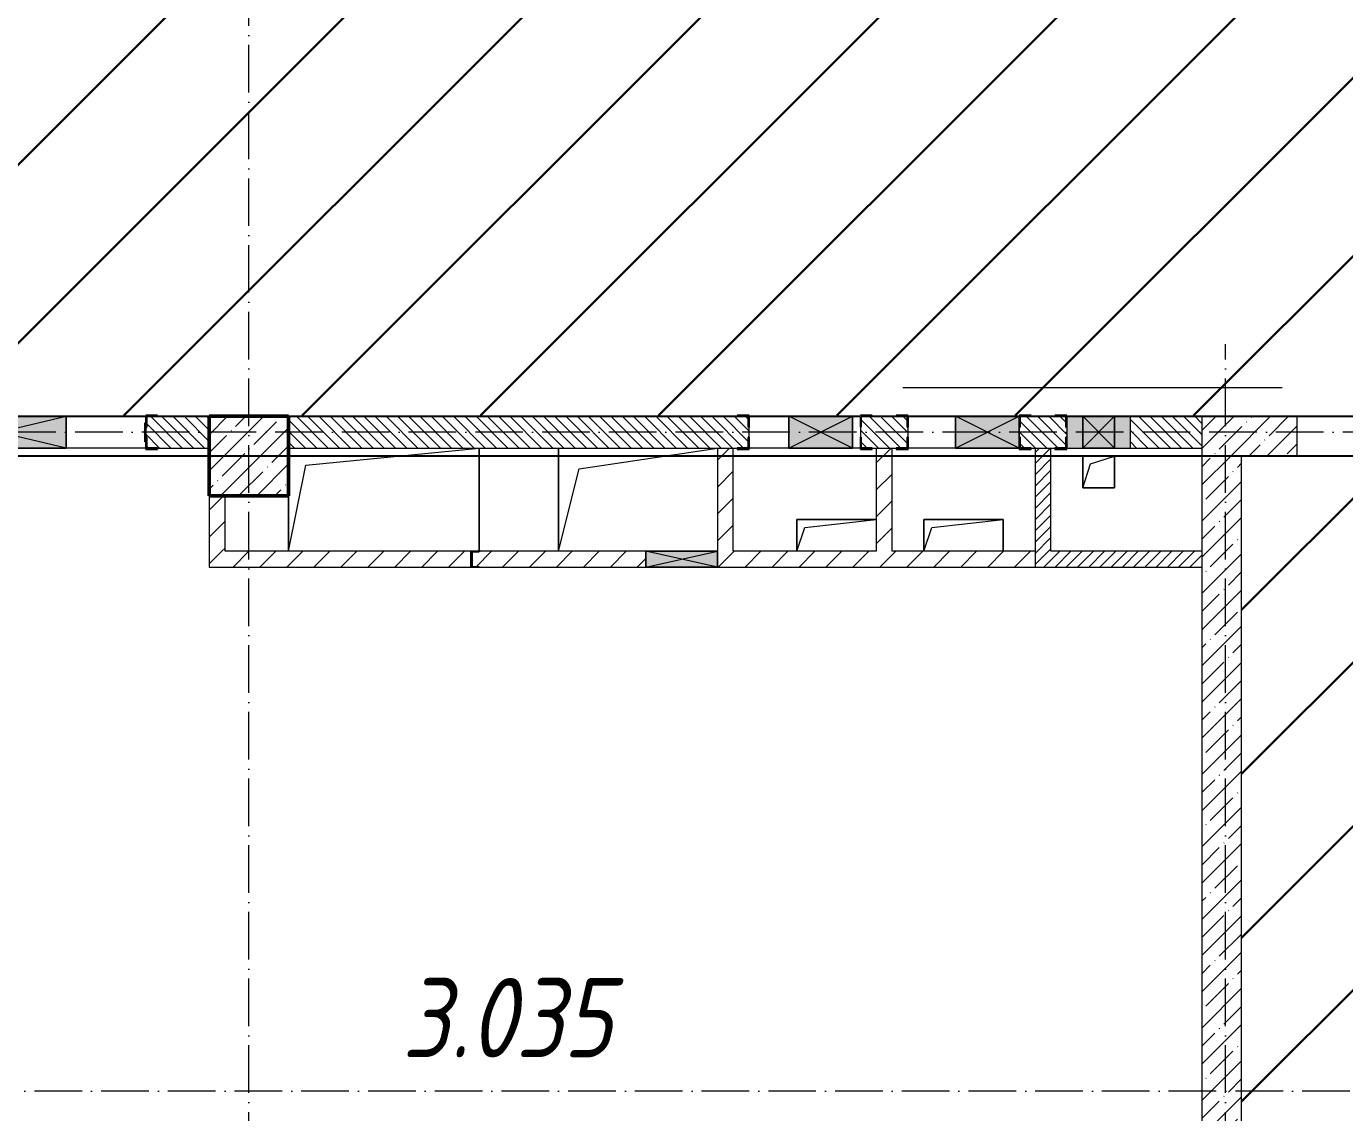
# Model space of a CAD drawing. Header units: millimetres. Extents: x 35697 to 388678, y -91946 to 171347.
# Drawn here: x 357519 to 365820, y -85169 to -78326 of the extents above; entities that cross this region are included whole.
import ezdxf

# ---------------------------------------------------------------- set-up
doc = ezdxf.new("R2010")
doc.units = ezdxf.units.MM
doc.linetypes.add('200_ШТРИХ_ш1п0_6_', pattern=[160, 100, -60])
doc.linetypes.add('50_200_ШТРИХ_1Т_ш5_п1_п1_', pattern=[700, 500, -100, 0, -100])
for name, color, linetype, lineweight in [('2.1) ПГП окна 2.8 м', 5, 'Continuous', 30), ('4) ЛЕстницы', 5, 'Continuous', 30), ('A-DETL-GENF-OTLN', 7, 'Continuous', 9), ('A-FLOR-____-OTLN', 7, 'Continuous', 9), ('A-GENM-____-MCUT', 7, 'Continuous', 25), ('A-GENM-____-OTLN', 7, 'Continuous', 9), ('A-GENM-____-OTLN-1', 7, 'Continuous', 25), ('A-GLAZ-____-OTLN', 7, 'Continuous', 9), ('A-WALL-____-MCUT-1', 7, 'Continuous', 9), ('A-WALL-____-MCUT-3', 7, 'Continuous', 9), ('A-WALL-____-OTLN', 7, 'Continuous', 9), ('A-WALL-____-PATT-1', 7, 'Continuous', 9), ('A-WALL-FNSH-MCUT-1', 7, 'Continuous', 9), ('I-WALL-____-OTLN', 7, 'Continuous', 9), ('S-COLS-____-MCUT', 7, 'Continuous', 50), ('S-COLS-____-OTLN', 7, 'Continuous', 9), ('S-GRID-____-OTLN-1', 7, '50_200_ШТРИХ_1Т_ш5_п1_п1_', 9), ('Марки помещений', 7, 'Continuous', 9), ('стяжа', 7, 'Continuous', 30)]:
    doc.layers.add(name, color=color, linetype=linetype, lineweight=lineweight)
doc.layers.add('A-DETL-GENF-OTLN-4', color=9, linetype='200_ШТРИХ_ш1п0_6_', lineweight=9, true_color=0x808080)
doc.layers.add('A-DETL-GENF-OTLN-5', color=7, linetype='Continuous', lineweight=5, true_color=0xc0c0c0)
doc.styles.add('ISOCPEUR_I_2', font='isocpeui.ttf', dxfattribs={"width": 0.85, "height": 2.3})
pattern_1 = [(135, (283770.707, -86863.456), (-35.35534, -35.35534), [])]
pattern_2 = [(45, (283770.71, -86863.46), (-84.85281, 84.85281), [])]
pattern_3 = [(45, (283770.707, -86863.456), (-35.35534, 35.35534), [])]
pattern_4 = [(45, (283770.7, -86863.46), (-114.04925, 114.04925), []), (45, (283884.76, -86863.46), (-114.04925, 114.04925), [201.612, -40.322, 3.353, -36.97])]

# ---------------------------------------------------------------- blocks, each defined once
blk = doc.blocks.new('BSC_Колонна _Прямоугольная - 500х500-V63-АР1_План отверстий 3 этажа в осях 1-64_А-ГГ')
at = {"layer": 'S-COLS-____-OTLN'}
h = blk.add_hatch(dxfattribs=at)
h.set_pattern_fill('FP_100', color=256, style=0, pattern_type=2)
h.set_pattern_definition([(45, (-75150, -5831.04), (-114.04925, 114.04925), []), (45, (-75035.95, -5831.04), (-114.04925, 114.04925), [201.613, -40.323, 3.353, -36.97])])
h.paths.add_polyline_path([(-250, -250), (250, -250), (250, 250), (-250, 250)], flags=0)
at = {"layer": 'S-COLS-____-MCUT'}
for p, q in [((250, 250), (-250, 250)), ((-250, 250), (-250, -250)), ((250, -250), (250, 250)), ((-250, -250), (250, -250))]:
    blk.add_line(p, q, dxfattribs=at)
blk = doc.blocks.new('Фахверк_СКБ_Уголок - 200_3960-28268576-АР1_План отверстий 3 этажа в осях 1-64_А-ГГ')
at = {"layer": 'A-GENM-____-MCUT'}
for p, q in [((200, 156), (125, 156)), ((125, 156), (125, 81)), ((131, 81), (131, 150)), ((131, 150), (200, 150)), ((200, 150), (200, 156)), ((125, 81), (131, 81)), ((131, 19), (125, 19)), ((125, 19), (125, -56)), ((131, -50), (131, 19)), ((125, -56), (200, -56)), ((200, -50), (131, -50)), ((200, -56), (200, -50))]:
    blk.add_line(p, q, dxfattribs=at)
blk = doc.blocks.new('Фахверк_СКБ_Уголок - 200_3960_зеркало-28268689-АР1_План отверстий 3 этажа в осях 1-64_А-ГГ')
at = {"layer": 'A-GENM-____-MCUT'}
for p, q in [((200, 156), (125, 156)), ((125, 156), (125, 81)), ((131, 81), (131, 150)), ((131, 150), (200, 150)), ((200, 150), (200, 156)), ((125, 81), (131, 81)), ((131, 19), (125, 19)), ((125, 19), (125, -56)), ((131, -50), (131, 19)), ((125, -56), (200, -56)), ((200, -50), (131, -50)), ((200, -56), (200, -50))]:
    blk.add_line(p, q, dxfattribs=at)
blk = doc.blocks.new('154_Стойка_СКБ_Уголок - СМ-2180_200-28268025-АР1_План отверстий 3 этажа в осях 1-64_А-ГГ')
at = {"layer": 'A-GENM-____-MCUT'}
for p, q in [((125, 156), (125, 81)), ((200, 156), (125, 156)), ((131, 81), (131, 150)), ((131, 150), (200, 150)), ((200, 150), (200, 156)), ((125, 81), (131, 81)), ((131, 19), (125, 19)), ((125, 19), (125, -56)), ((131, -50), (131, 19)), ((125, -56), (200, -56)), ((200, -50), (131, -50)), ((200, -56), (200, -50))]:
    blk.add_line(p, q, dxfattribs=at)
blk = doc.blocks.new('154_Фахверк_СКБ_Швеллер - Тип_100_3960-28494444-АР1_План отверстий 3 этажа в осях 1-64_А-ГГ')
at = {"layer": 'A-GENM-____-MCUT'}
for p, q in [((125, 50), (175, 50)), ((125, -50), (125, 50)), ((128, 47), (128, -47)), ((175, 47), (128, 47)), ((175, 50), (175, 47)), ((175, -50), (125, -50)), ((128, -47), (175, -47)), ((175, -47), (175, -50))]:
    blk.add_line(p, q, dxfattribs=at)
blk = doc.blocks.new('154_Стойка_СКБ_Уголок - СМ-2480_200-28346303-АР1_План отверстий 3 этажа в осях 1-64_А-ГГ')
at = {"layer": 'A-GENM-____-MCUT'}
for p, q in [((125, 156), (125, 81)), ((200, 156), (125, 156)), ((131, 81), (131, 150)), ((131, 150), (200, 150)), ((200, 150), (200, 156)), ((125, 81), (131, 81)), ((131, 19), (125, 19)), ((125, 19), (125, -56)), ((131, -50), (131, 19)), ((125, -56), (200, -56)), ((200, -50), (131, -50)), ((200, -56), (200, -50))]:
    blk.add_line(p, q, dxfattribs=at)
blk = doc.blocks.new('Стойка_Влож_Полоса боковая - Полоса-28213942-АР1_План отверстий 3 этажа в осях 1-64_А-ГГ')
at = {"layer": 'A-GENM-____-OTLN'}
for p, q in [((-5, 60), (0, 60)), ((-5, -60), (-5, 60)), ((0, 31), (0, -31)), ((0, -60), (-5, -60))]:
    blk.add_line(p, q, dxfattribs=at)
blk = doc.blocks.new('AR_Отверстие Ниша - Лючок-32401326-АР1_План отверстий 3 этажа в осях 1-64_А-ГГ')
at = {"layer": 'A-GLAZ-____-OTLN'}
h = blk.add_hatch(color=256, dxfattribs=at)
h.paths.add_polyline_path([(200, 100), (100, 100), (100, -100), (200, -100), (200, 86.8)], flags=0)
h.paths.add_polyline_path([(-200, 100), (-200, -100), (-100, -100), (-100, 100)], flags=0)
for p, q in [((-100, 100), (-200, 100)), ((-200, 100), (-200, -100)), ((200, 100), (100, 100)), ((200, -31), (200, 31)), ((-200, -100), (-100, -100)), ((100, -100), (200, -100))]:
    blk.add_line(p, q, dxfattribs=at)
blk = doc.blocks.new('AR_Отверстие прямоугольное _в стене_ - AR_Отверстие прямоугольное _в стене__ВК-32401325-АР1_План отверстий 3 этажа в осях 1-64_А-ГГ')
at = {"layer": 'A-GLAZ-____-OTLN'}
blk.add_hatch(color=256, dxfattribs=at).paths.add_polyline_path([(100, 100), (-100, 100), (-100, -100), (100, -100), (100, 86.8)], flags=0)
at = {"layer": 'A-DETL-GENF-OTLN'}
for p, q in [((-100, -100), (-100, 100)), ((-100, 100), (100, 100)), ((100, 100), (-100, -100)), ((-100, 100), (100, -100)), ((100, 100), (-100, 100)), ((-100, 100), (-100, -100)), ((100, 100), (100, -100)), ((100, -100), (100, 100)), ((100, -100), (-100, -100)), ((-100, -100), (100, -100))]:
    blk.add_line(p, q, dxfattribs=at)
blk = doc.blocks.new('AR_Отверстие прямоугольное _в плите_ - AR_Отверстие прямоугольное _в плите_-30229432-АР1_План отверстий 3 этажа в осях 1-64_А-ГГ')
at = {"layer": 'A-GENM-____-OTLN'}
for p, q in [((250, 100), (-250, 100)), ((-250, 100), (-250, -100)), ((-200, 50), (250, 100)), ((-250, -100), (-200, 50))]:
    blk.add_line(p, q, dxfattribs=at)
blk = doc.blocks.new('AR_Отверстие прямоугольное _в плите_ - AR_Отверстие прямоугольное _в плите_-V167-АР1_План отверстий 3 этажа в осях 1-64_А-ГГ')
at = {"layer": 'A-GENM-____-OTLN'}
for p, q in [((250, 100), (-250, 100)), ((-250, 100), (-250, -100)), ((-200, 50), (250, 100)), ((250, -100), (250, 100)), ((-250, -100), (-200, 50))]:
    blk.add_line(p, q, dxfattribs=at)
blk = doc.blocks.new('AR_Отверстие прямоугольное _в плите_ - AR_Отверстие прямоугольное _в плите_-30458127-АР1_План отверстий 3 этажа в осях 1-64_А-ГГ')
at = {"layer": 'A-GENM-____-OTLN'}
for p, q in [((100, 100), (-100, 100)), ((-100, 100), (-100, -100)), ((-50, 50), (100, 100)), ((100, -100), (100, 100)), ((-100, -100), (-50, 50)), ((-100, -100), (100, -100))]:
    blk.add_line(p, q, dxfattribs=at)
blk = doc.blocks.new('AR_Отверстие прямоугольное _в плите_ - AR_Отверстие прямоугольное _в плите_-30552521-АР1_План отверстий 3 этажа в осях 1-64_А-ГГ')
at = {"layer": 'A-GENM-____-OTLN'}
for p, q in [((-491.7, 216.7), (600, 325)), ((600, -325), (600, 325)), ((-600, -325), (-491.7, 216.7)), ((-600, 25), (-600, -325))]:
    blk.add_line(p, q, dxfattribs=at)
blk = doc.blocks.new('AR_Отверстие прямоугольное _в плите_ - AR_Отверстие прямоугольное _в плите_-30552580-АР1_План отверстий 3 этажа в осях 1-64_А-ГГ')
at = {"layer": 'A-GENM-____-OTLN'}
for p, q in [((-500, 325), (-500, -325)), ((-370, 195), (500, 325)), ((-500, -325), (-370, 195))]:
    blk.add_line(p, q, dxfattribs=at)
blk = doc.blocks.new('AR_Отверстие прямоугольное _в стене_ - AR_Отверстие прямоугольное _в стене__ЭОМ-36422540-АР1_План отверстий 3 этажа в осях 1-64_А-ГГ')
at = {"layer": 'A-GLAZ-____-OTLN'}
blk.add_hatch(color=256, dxfattribs=at).paths.add_polyline_path([(200, 100), (-200, 100), (-200, -100), (200, -100), (200, 86.8)], flags=0)
at = {"layer": 'A-DETL-GENF-OTLN'}
for p, q in [((-200, -100), (-200, 100)), ((-200, 100), (200, 100)), ((200, 100), (-200, -100)), ((-200, 100), (200, -100)), ((200, 100), (-200, 100)), ((-200, 100), (-200, -100)), ((200, 100), (200, -100)), ((200, -100), (200, 100)), ((200, -100), (-200, -100)), ((-200, -100), (200, -100))]:
    blk.add_line(p, q, dxfattribs=at)
blk = doc.blocks.new('AR_Отверстие прямоугольное _в стене_ - AR_Отверстие прямоугольное _в стене__ЭОМ-36419430-АР1_План отверстий 3 этажа в осях 1-64_А-ГГ')
at = {"layer": 'A-GLAZ-____-OTLN'}
blk.add_hatch(color=256, dxfattribs=at).paths.add_polyline_path([(-200, 100), (-200, -100), (200, -100), (200, 100)], flags=0)
at = {"layer": 'A-DETL-GENF-OTLN'}
for p, q in [((-200, 100), (200, 100)), ((200, 100), (-200, -100)), ((-200, 100), (200, -100)), ((200, 100), (-200, 100)), ((200, 100), (200, -100)), ((200, -100), (200, 100)), ((-200, -31), (-200, 31)), ((-200, 31), (-200, -31)), ((200, -100), (-200, -100)), ((-200, -100), (200, -100))]:
    blk.add_line(p, q, dxfattribs=at)
blk = doc.blocks.new('AR_Отверстие прямоугольное _в стене_ - AR_Отверстие прямоугольное _в стене__ОВ-36973196-АР1_План отверстий 3 этажа в осях 1-64_А-ГГ')
at = {"layer": 'A-GLAZ-____-OTLN'}
blk.add_hatch(color=256, dxfattribs=at).paths.add_polyline_path([(225, 50), (-225, 50), (-225, -50), (225, -50)], flags=0)
at = {"layer": 'A-DETL-GENF-OTLN'}
for p, q in [((-225, -50), (-225, 50)), ((-225, 50), (225, 50)), ((225, 50), (-225, -50)), ((-225, 50), (225, -50)), ((225, 50), (-225, 50)), ((-225, 50), (-225, -50)), ((225, 50), (225, -50)), ((225, -50), (225, 50)), ((225, -50), (-225, -50)), ((-225, -50), (225, -50))]:
    blk.add_line(p, q, dxfattribs=at)
blk = doc.blocks.new('AR_Отверстие прямоугольное _в стене_ - AR_Отверстие прямоугольное _в стене__ОВ-36927705-АР1_План отверстий 3 этажа в осях 1-64_А-ГГ')
at = {"layer": 'A-GLAZ-____-OTLN'}
blk.add_hatch(color=256, dxfattribs=at).paths.add_polyline_path([(-425, 100), (-425, -100), (425, -100), (425, 100)], flags=0)
at = {"layer": 'A-DETL-GENF-OTLN'}
for p, q in [((-425, -100), (-425, 100)), ((-425, 100), (425, 100)), ((425, 100), (-425, -100)), ((-425, 100), (425, -100)), ((425, 100), (-425, 100)), ((-425, 100), (-425, -100)), ((425, 100), (425, -100)), ((425, -100), (425, 100)), ((425, -100), (-425, -100)), ((-425, -100), (425, -100))]:
    blk.add_line(p, q, dxfattribs=at)
blk = doc.blocks.new('DET_L_Имитация разреза_ISO2-5 - Низ-29858563-АР1_План отверстий 3 этажа в осях 1-64_А-ГГ')
at = {"layer": 'A-DETL-GENF-OTLN-5'}
blk.add_line((143.1, 0), (2531.9, 0), dxfattribs=at)
blk = doc.blocks.new('3эт')
at = {"layer": 'S-GRID-____-OTLN-1', "color": 251, "ltscale": 0.6, "true_color": 0x636466}
for p, q in [((358920.7, -91346.1), (358920.7, -76712.9)), ((365070.7, -91346.1), (365070.7, -80328.4)), ((374089.5, -80882.4), (279101.9, -80882.4)), ((387697.2, -85032.4), (279101.9, -85032.4))]:
    blk.add_line(p, q, dxfattribs=at)

msp = doc.modelspace()

# ---------------------------------------------------------------- hatches: boundary and pattern name
at = {"layer": '2.1) ПГП окна 2.8 м'}
h = msp.add_hatch(dxfattribs=at)
h.set_pattern_fill('ANSI31', color=5, scale=250)
h.paths.add_polyline_path([(322070.7, -77882.4), (321570.7, -77882.4), (321570.7, -77632.4), (319770.7, -77632.4), (319770.7, -77638.4), (319695.7, -77638.4), (319270.7, -77634.3), (319270.7, -77732.4), (319070.7, -77732.4), (319070.7, -77882.4), (318570.7, -77882.4), (318570.7, -77632.4), (316770.7, -77632.4), (316770.7, -77638.4), (316695.7, -77638.4), (315645.7, -77632.4), (315645.7, -77638.4), (315570.7, -77638.4), (313770.7, -77632.4), (313770.7, -77638.4), (313695.7, -77638.4), (313070.7, -77632.4), (313070.7, -77882.4), (312570.7, -77882.4), (312570.7, -77632.4), (310770.7, -77632.4), (310770.7, -77638.4), (310695.7, -77638.4), (310270.7, -77634.3), (310270.7, -77732.4), (310070.7, -77732.4), (310070.7, -77882.4), (309570.7, -77882.4), (309570.7, -77632.4), (302520.7, -77632.4), (301370.7, -77632.4), (301370.7, -77382.4), (298806.3, -77382.4, -0.683489), (298713.1, -77382.4), (293370.7, -77382.4), (293370.7, -77632.4), (289370.7, -77632.4), (281820.7, -77632.4), (281820.7, -77882.4), (281570.7, -77882.4), (281570.7, -78207.4), (281576.7, -78207.4), (281576.7, -78282.4), (281570.7, -80082.4), (281576.7, -80082.4), (281576.7, -80157.4), (281573.9, -80332.4), (281670.7, -80332.4), (281670.7, -80532.4), (281820.7, -80532.4), (281820.7, -80782.4), (289595.7, -80782.4), (289595.7, -80776.4), (289670.7, -80776.4), (290820.7, -80776.5), (290820.7, -80776.4), (290895.7, -80776.4), (292345.7, -80776.5), (292345.7, -80776.4), (292420.7, -80776.4), (293570.7, -80776.5), (293570.7, -80776.4), (293645.7, -80776.4), (294695.7, -80776.5), (294695.7, -80776.4), (294770.7, -80776.4), (295770.7, -80776.5), (295770.7, -80776.4), (295845.7, -80776.4), (296445.7, -80776.5), (296445.7, -80776.4), (296520.7, -80776.4), (297670.7, -80776.5), (297670.7, -80776.4), (297745.7, -80776.4), (302770.7, -80776.8), (302770.7, -80776.4), (302845.7, -80776.4), (307395.7, -80776.8), (307395.7, -80776.4), (307470.7, -80776.4), (309170.7, -80776.6), (309170.7, -80776.4), (309245.7, -80776.4), (313095.7, -80776.8), (313095.7, -80776.4), (313248.7, -80776.4), (313260.7, -80782.4), (313660.7, -80782.4), (313870.7, -80782.4), (313870.7, -80776.4), (313945.7, -80776.4), (314095.7, -80776.4), (314095.7, -80776.4), (314170.7, -80776.4), (314870.7, -80776.5), (314870.7, -80776.4), (314945.7, -80776.4), (316745.7, -80776.6), (316745.7, -80776.4), (316820.7, -80776.4), (317970.7, -80776.5), (317970.7, -80776.4), (318045.7, -80776.4), (322070.7, -80776.9)])
h.paths.add_polyline_path([(355620.7, -77882.4), (355120.7, -77882.4), (355120.7, -77632.4), (352620.7, -77632.4), (352620.7, -77882.4), (352120.7, -77882.4), (352120.7, -77732.4), (351920.7, -77732.4), (351945.7, -77657.4), (352120.7, -77632.4), (352120.7, -77382.4), (351776.7, -77382.4), (351776.7, -77451.4), (351770.7, -77563.4), (351770.7, -77382.4), (346620.7, -77382.4), (346620.7, -77661), (346820.7, -77632.4), (346820.7, -77732.4), (346620.7, -77732.4), (346620.7, -77882.4), (346120.7, -77882.4), (346120.7, -77732.4), (345920.7, -77732.4), (345920.7, -77632.4), (343970.7, -77632.4), (343970.7, -77638.4), (343895.7, -77638.4), (343620.7, -77632.4), (343620.7, -77882.4), (343120.7, -77882.4), (343120.7, -77632.4), (342845.7, -77632.4), (342845.7, -77638.4), (342770.7, -77638.4), (342770.7, -77632.4), (340970.7, -77632.4), (340970.7, -77638.4), (340895.7, -77638.4), (339845.7, -77632.4), (339845.7, -77638.4), (339770.7, -77638.4), (337970.7, -77632.4), (337970.7, -77638.4), (337820.7, -77638.4), (337820.7, -77732.4), (337620.7, -77732.4), (337620.7, -77882.4), (337120.7, -77882.4), (337120.7, -77732.4), (336920.7, -77732.4), (336945.7, -77657.4), (337120.7, -77632.4), (337120.7, -77382.4), (336776.7, -77382.4), (336776.7, -77451.4), (336770.7, -77563.4), (336770.7, -77382.4), (334970.7, -77382.4), (334970.7, -77451.4), (334970.7, -77563.4), (334970.7, -77638.4), (334895.7, -77638.4), (334620.7, -77632.4), (334620.7, -77882.4), (334120.7, -77882.4), (334120.7, -77732.4), (333920.7, -77732.4), (333945.7, -77657.4), (334120.7, -77632.4), (334120.7, -77382.4), (333776.7, -77382.4), (333776.7, -77451.4), (333770.7, -77563.4), (333770.7, -77382.4), (331970.7, -77382.4), (331970.7, -77451.4), (331970.7, -77563.4), (331970.7, -77638.4), (331895.7, -77638.4), (330845.7, -77632.4), (330845.7, -77638.4), (330770.7, -77638.4), (330770.7, -77632.4), (328970.7, -77632.4), (328970.7, -77638.4), (328820.7, -77638.4), (328820.7, -77732.4), (328620.7, -77732.4), (328620.7, -77882.4), (328120.7, -77882.4), (328120.7, -77732.4), (327920.7, -77732.4), (327945.7, -77657.4), (328120.7, -77632.4), (328120.7, -77382.4), (327776.7, -77382.4), (327776.7, -77451.4), (327770.7, -77563.4), (327770.7, -77382.4), (325970.7, -77382.4), (325970.7, -77451.4), (325970.7, -77563.4), (325970.7, -77638.4), (325895.7, -77638.4), (325620.7, -77632.4), (325620.7, -77882.4), (325120.7, -77882.4), (325120.7, -77732.4), (324920.7, -77732.4), (324945.7, -77657.4), (325120.7, -77632.4), (325120.7, -77382.4), (324776.7, -77382.4), (324776.7, -77451.4), (324770.7, -77563.4), (324770.7, -77382.4), (322970.7, -77382.4), (322970.7, -77451.4), (322970.7, -77563.4), (322970.7, -77638.4), (322895.7, -77638.4), (322620.7, -77632.4), (322620.7, -77882.4), (322120.7, -77882.4), (322120.7, -80782.4), (326145.7, -80782.4), (326145.7, -80776.4), (326220.7, -80776.4), (327920.7, -80776.6), (327920.7, -80776.4), (327995.7, -80776.4), (329320.7, -80776.6), (329320.7, -80776.4), (329395.7, -80776.4), (329495.7, -80776.4), (329495.7, -80776.4), (329570.7, -80776.4), (331370.7, -80776.7), (331370.7, -80776.4), (331445.7, -80776.4), (337945.7, -80777.4), (337945.7, -80776.4), (338020.7, -80776.4), (339720.7, -80776.7), (339720.7, -80776.4), (339795.7, -80776.4), (340445.7, -80776.5), (340445.7, -80776.4), (340520.7, -80776.4), (341420.7, -80776.6), (341420.7, -80776.4), (341495.7, -80776.4), (346945.7, -80777.5), (346945.7, -80776.4), (347020.7, -80776.4), (348720.7, -80776.8), (348720.7, -80776.4), (348795.7, -80776.4), (352745.7, -80777.4), (352745.7, -80776.4), (352820.7, -80776.4), (353720.7, -80776.7), (353720.7, -80776.4), (353795.7, -80776.4), (355620.7, -80777)])
h.paths.add_polyline_path([(324776.7, -77632.4), (324845.7, -77632.4), (324845.7, -77638.4), (324776.7, -77638.4)], flags=16)
h.paths.add_polyline_path([(327776.7, -77632.4), (327845.7, -77632.4), (327845.7, -77638.4), (327776.7, -77638.4)], flags=16)
h.paths.add_polyline_path([(333776.7, -77632.4), (333845.7, -77632.4), (333845.7, -77638.4), (333776.7, -77638.4)], flags=16)
h.paths.add_polyline_path([(336776.7, -77632.4), (336845.7, -77632.4), (336845.7, -77638.4), (336776.7, -77638.4)], flags=16)
h.paths.add_polyline_path([(351776.7, -77632.4), (351845.7, -77632.4), (351845.7, -77638.4), (351776.7, -77638.4)], flags=16)
h.paths.add_polyline_path([(372820.7, -77882.4), (370565.7, -77882.4), (370565.7, -77888.4), (370490.7, -77888.4), (370490.7, -77882.4), (369340.7, -77882.4), (369340.7, -77888.4), (369265.7, -77888.4), (363995.7, -77882.4), (363995.7, -77888.4), (363920.7, -77888.4), (362770.7, -77882.4), (362770.7, -77888.4), (362695.7, -77888.4), (361770.7, -77882.4), (361270.7, -77882.4), (360195.7, -77882.4), (360195.7, -77888.4), (360120.7, -77888.4), (360120.7, -77882.4), (358970.7, -77882.4), (358970.7, -77888.4), (358895.7, -77888.4), (358770.7, -77882.4), (358270.7, -77882.4), (358270.7, -77632.4), (356170.7, -77632.4), (356170.7, -77882.4), (355670.7, -77882.4), (355670.7, -80782.4), (356170.7, -80782.4), (356495.7, -80782.4), (356495.7, -80776.4), (356570.7, -80776.4), (358270.7, -80777), (358270.7, -80776.4), (358345.7, -80776.4), (361995.7, -80777.9), (361995.7, -80776.4), (362070.7, -80776.4), (362770.7, -80776.8), (362770.7, -80776.4), (362845.7, -80776.4), (362995.7, -80776.5), (362995.7, -80776.4), (363070.7, -80776.4), (363770.7, -80776.8), (363770.7, -80776.4), (363845.7, -80776.4), (363995.7, -80776.5), (363995.7, -80776.4), (364070.7, -80776.4), (372770.7, -80782.4), (372820.7, -80782.4), (372820.7, -80082.4)])
h.paths.add_polyline_path([(301397.2, -79889.3), (303030.7, -79889.3), (303030.7, -78689.3), (301397.2, -78689.3)], flags=24)
h.paths.add_polyline_path([(340247.8, -79908.4), (341925.4, -79908.4), (341925.4, -78708.4), (340247.8, -78708.4)], flags=24)
at = {"layer": '4) ЛЕстницы'}
h = msp.add_hatch(dxfattribs=at)
h.set_pattern_fill('ANSI31', color=256, scale=230)
h.paths.add_polyline_path([(365170.7, -81032.4), (367220.7, -81032.4), (367220.7, -88532.4), (365170.7, -88532.4)])
at = {"layer": 'A-WALL-____-PATT-1'}
h = msp.add_hatch(dxfattribs=at)
h.set_pattern_fill('FP_6', color=256, style=0, pattern_type=2)
h.set_pattern_definition(pattern_1)
h.paths.add_polyline_path([(358345.7, -80982.4), (358670.7, -80982.4), (358670.7, -80782.4), (358276.7, -80782.4), (358276.7, -80851.4), (358270.7, -80851.4), (358270.7, -80913.4), (358276.7, -80913.4), (358276.7, -80982.4)], flags=0)
h.paths.add_polyline_path([(356170.7, -80982.4), (356564.7, -80982.4), (356564.7, -80913.4), (356570.7, -80913.4), (356570.7, -80851.4), (356564.7, -80851.4), (356564.7, -80782.4), (356170.7, -80782.4)], flags=0)
h = msp.add_hatch(dxfattribs=at)
h.set_pattern_fill('FP_6', color=256, style=0, pattern_type=2)
h.set_pattern_definition(pattern_1)
h.paths.add_polyline_path([(363845.7, -80982.4), (364064.7, -80982.4), (364064.7, -80913.4), (364070.7, -80913.4), (364070.7, -80851.4), (364064.7, -80851.4), (364064.7, -80782.4), (363776.7, -80782.4), (363776.7, -80851.4), (363770.7, -80851.4), (363770.7, -80913.4), (363776.7, -80913.4), (363776.7, -80982.4)], flags=0)
h.paths.add_polyline_path([(364470.7, -80982.4), (364920.7, -80982.4), (364920.7, -80782.4), (364470.7, -80782.4), (364470.7, -80969.2)], flags=0)
h.paths.add_polyline_path([(361995.7, -80982.4), (362064.7, -80982.4), (362064.7, -80913.4), (362070.7, -80913.4), (362070.7, -80851.4), (362064.7, -80851.4), (362064.7, -80782.4), (359170.7, -80782.4), (359170.7, -80982.4), (361525.5, -80982.4)], flags=0)
h.paths.add_polyline_path([(362845.7, -80982.4), (363064.7, -80982.4), (363064.7, -80913.4), (363070.7, -80913.4), (363070.7, -80851.4), (363064.7, -80851.4), (363064.7, -80782.4), (362776.7, -80782.4), (362776.7, -80851.4), (362770.7, -80851.4), (362770.7, -80913.4), (362776.7, -80913.4), (362776.7, -80982.4)], flags=0)
h = msp.add_hatch(dxfattribs=at)
h.set_pattern_fill('FP_38', color=256, style=0, pattern_type=2)
h.set_pattern_definition(pattern_4)
h.paths.add_polyline_path([(367570.7, -81032.4), (367570.7, -80782.4), (367120.7, -80782.4), (367120.7, -81032.4), (367320.7, -81032.4)], flags=0)
h.paths.add_polyline_path([(365170.7, -81032.4), (365520.7, -81032.4), (365520.7, -80782.4), (364920.7, -80782.4), (364920.7, -81032.4), (365060.4, -81032.4)], flags=0)
h = msp.add_hatch(dxfattribs=at)
h.set_pattern_fill('FP_4', color=256, style=0, pattern_type=2)
h.set_pattern_definition(pattern_2)
h.paths.add_polyline_path([(361870.7, -81632.4), (361970.7, -81632.4), (361970.7, -80982.4), (361870.7, -80982.4)], flags=0)
h = msp.add_hatch(dxfattribs=at)
h.set_pattern_fill('FP_4', color=256, style=0, pattern_type=2)
h.set_pattern_definition(pattern_2)
h.paths.add_polyline_path([(362970.7, -81632.4), (362970.7, -80982.4), (362870.7, -80982.4), (362870.7, -81632.4)], flags=0)
h = msp.add_hatch(dxfattribs=at)
h.set_pattern_fill('FP_5', color=256, style=0, pattern_type=2)
h.set_pattern_definition(pattern_3)
h.paths.add_polyline_path([(363970.7, -81732.4), (363970.7, -80982.4), (363870.7, -80982.4), (363870.7, -81732.4)], flags=0)
h = msp.add_hatch(dxfattribs=at)
h.set_pattern_fill('FP_38', color=256, style=0, pattern_type=2)
h.set_pattern_definition(pattern_4)
h.paths.add_polyline_path([(365170.7, -88282.4), (365170.7, -81032.4), (364920.7, -81032.4), (364920.7, -88282.4), (365060.4, -88282.4)], flags=0)
h = msp.add_hatch(dxfattribs=at)
h.set_pattern_fill('FP_4', color=256, style=0, pattern_type=2)
h.set_pattern_definition(pattern_2)
h.paths.add_polyline_path([(358770.7, -81632.4), (358770.7, -81282.4), (358670.7, -81282.4), (358670.7, -81632.4)], flags=0)
h = msp.add_hatch(dxfattribs=at)
h.set_pattern_fill('FP_4', color=256, style=0, pattern_type=2)
h.set_pattern_definition(pattern_2)
h.paths.add_polyline_path([(363870.7, -81732.4), (363870.7, -81632.4), (361870.7, -81632.4), (361870.7, -81732.4), (363292.9, -81732.4)], flags=0)
h.paths.add_polyline_path([(361420.7, -81732.4), (361420.7, -81632.4), (360370.7, -81632.4), (360370.7, -81635.4), (360323.7, -81635.4), (360323.7, -81729.4), (360370.7, -81729.4), (360370.7, -81732.4)], flags=0)
h.paths.add_polyline_path([(360320.7, -81732.4), (360320.7, -81632.4), (358670.7, -81632.4), (358670.7, -81732.4)], flags=0)
h = msp.add_hatch(dxfattribs=at)
h.set_pattern_fill('FP_5', color=256, style=0, pattern_type=2)
h.set_pattern_definition(pattern_3)
h.paths.add_polyline_path([(364920.7, -81732.4), (364920.7, -81632.4), (363970.7, -81632.4), (363970.7, -81732.4)], flags=0)

# ---------------------------------------------------------------- linework, layer by layer
msp.add_lwpolyline([(372770.7, -81032.4), (281820.7, -81032.4), (281820.7, -80782.4), (372770.7, -80782.4)], close=True)
at = {"layer": 'A-FLOR-____-OTLN'}
for p, q in [((360370.7, -80982.4), (360370.7, -81632.4)), ((360870.7, -81632.4), (360870.7, -80982.4)), ((364170.7, -81032.4), (364370.7, -81032.4)), ((364170.7, -81232.4), (364170.7, -81032.4)), ((364370.7, -81032.4), (364370.7, -81232.4)), ((364370.7, -81232.4), (364170.7, -81232.4)), ((359170.7, -81632.4), (359170.7, -81282.4)), ((362370.7, -81432.4), (362870.7, -81432.4)), ((362370.7, -81632.4), (362370.7, -81432.4)), ((363170.7, -81432.4), (363670.7, -81432.4)), ((363170.7, -81632.4), (363170.7, -81432.4)), ((363670.7, -81432.4), (363670.7, -81632.4))]:
    msp.add_line(p, q, dxfattribs=at)
at = {"layer": 'A-WALL-____-MCUT-1'}
for p, q in [((364920.7, -80782.4), (364920.7, -88282.4)), ((365520.7, -80782.4), (364920.7, -80782.4)), ((365520.7, -81032.4), (365520.7, -80782.4)), ((365170.7, -88282.4), (365170.7, -81032.4)), ((365170.7, -81032.4), (365520.7, -81032.4))]:
    msp.add_line(p, q, dxfattribs=at)
at = {"layer": 'A-WALL-____-MCUT-3'}
for p, q in [((358670.7, -80782.4), (358345.7, -80782.4)), ((361995.7, -80782.4), (359170.7, -80782.4)), ((362995.7, -80782.4), (362845.7, -80782.4)), ((363995.7, -80782.4), (363845.7, -80782.4)), ((364920.7, -80782.4), (364470.7, -80782.4)), ((362070.7, -80913.4), (362070.7, -80851.4)), ((362770.7, -80851.4), (362770.7, -80913.4)), ((363070.7, -80913.4), (363070.7, -80851.4)), ((358345.7, -80982.4), (358670.7, -80982.4)), ((359170.7, -80982.4), (361995.7, -80982.4)), ((362845.7, -80982.4), (362995.7, -80982.4)), ((363845.7, -80982.4), (363995.7, -80982.4)), ((364470.7, -80982.4), (364920.7, -80982.4))]:
    msp.add_line(p, q, dxfattribs=at)
at = {"layer": 'A-WALL-____-OTLN'}
for p, q in [((365520.7, -80782.4), (367120.7, -80782.4)), ((367120.7, -81032.4), (365520.7, -81032.4))]:
    msp.add_line(p, q, dxfattribs=at)
at = {"layer": 'A-WALL-FNSH-MCUT-1'}
for p, q in [((361870.7, -80982.4), (361870.7, -81632.4)), ((361970.7, -81632.4), (361970.7, -80982.4)), ((362870.7, -80982.4), (362870.7, -81632.4)), ((362970.7, -81632.4), (362970.7, -80982.4)), ((363870.7, -80982.4), (363870.7, -81732.4)), ((363970.7, -81632.4), (363970.7, -80982.4)), ((358670.7, -81282.4), (358670.7, -81732.4)), ((358770.7, -81632.4), (358770.7, -81282.4)), ((360320.7, -81632.4), (358770.7, -81632.4)), ((361420.7, -81632.4), (360370.7, -81632.4)), ((362870.7, -81632.4), (361970.7, -81632.4)), ((363870.7, -81632.4), (362970.7, -81632.4)), ((364920.7, -81632.4), (363970.7, -81632.4)), ((358670.7, -81732.4), (360320.7, -81732.4)), ((360370.7, -81732.4), (361420.7, -81732.4)), ((361870.7, -81732.4), (364920.7, -81732.4))]:
    msp.add_line(p, q, dxfattribs=at)
at = {"layer": 'I-WALL-____-OTLN'}
for p, q in [((357770.7, -80782.4), (358270.7, -80782.4)), ((362070.7, -80782.4), (362320.7, -80782.4)), ((362720.7, -80782.4), (362770.7, -80782.4)), ((363070.7, -80782.4), (363370.7, -80782.4)), ((358270.7, -80982.4), (357770.7, -80982.4)), ((362320.7, -80982.4), (362070.7, -80982.4)), ((362770.7, -80982.4), (362720.7, -80982.4)), ((363370.7, -80982.4), (363070.7, -80982.4))]:
    msp.add_line(p, q, dxfattribs=at)

# ---------------------------------------------------------------- block references
at = {"layer": 'A-DETL-GENF-OTLN-4', "rotation": 180}
msp.add_blockref('DET_L_Имитация разреза_ISO2-5 - Низ-29858563-АР1_План отверстий 3 этажа в осях 1-64_А-ГГ', (365570.7, -80602.4), dxfattribs=at)
at = {"layer": 'A-GENM-____-OTLN'}
for name, p in [('Стойка_Влож_Полоса боковая - Полоса-28213942-АР1_План отверстий 3 этажа в осях 1-64_А-ГГ', (358270.7, -80882.4)), ('AR_Отверстие прямоугольное _в плите_ - AR_Отверстие прямоугольное _в плите_-30552521-АР1_План отверстий 3 этажа в осях 1-64_А-ГГ', (359770.7, -81307.4)), ('AR_Отверстие прямоугольное _в плите_ - AR_Отверстие прямоугольное _в плите_-30552580-АР1_План отверстий 3 этажа в осях 1-64_А-ГГ', (361370.7, -81307.4)), ('AR_Отверстие прямоугольное _в плите_ - AR_Отверстие прямоугольное _в плите_-30458127-АР1_План отверстий 3 этажа в осях 1-64_А-ГГ', (364270.7, -81132.4)), ('AR_Отверстие прямоугольное _в плите_ - AR_Отверстие прямоугольное _в плите_-30229432-АР1_План отверстий 3 этажа в осях 1-64_А-ГГ', (362620.7, -81532.4)), ('AR_Отверстие прямоугольное _в плите_ - AR_Отверстие прямоугольное _в плите_-V167-АР1_План отверстий 3 этажа в осях 1-64_А-ГГ', (363420.7, -81532.4))]:
    msp.add_blockref(name, p, dxfattribs=at)
at = {"layer": 'A-GENM-____-OTLN-1'}
for name, p in [('154_Стойка_СКБ_Уголок - СМ-2480_200-28346303-АР1_План отверстий 3 этажа в осях 1-64_А-ГГ', (358145.7, -80932.4)), ('Фахверк_СКБ_Уголок - 200_3960_зеркало-28268689-АР1_План отверстий 3 этажа в осях 1-64_А-ГГ', (362645.7, -80932.4)), ('Фахверк_СКБ_Уголок - 200_3960-28268576-АР1_План отверстий 3 этажа в осях 1-64_А-ГГ', (363645.7, -80932.4)), ('154_Фахверк_СКБ_Швеллер - Тип_100_3960-28494444-АР1_План отверстий 3 этажа в осях 1-64_А-ГГ', (360195.7, -81682.4))]:
    msp.add_blockref(name, p, dxfattribs=at)
at = {"layer": 'A-GENM-____-OTLN-1', "rotation": 180}
for name, p in [('154_Стойка_СКБ_Уголок - СМ-2180_200-28268025-АР1_План отверстий 3 этажа в осях 1-64_А-ГГ', (362195.7, -80832.4)), ('Фахверк_СКБ_Уголок - 200_3960-28268576-АР1_План отверстий 3 этажа в осях 1-64_А-ГГ', (363195.7, -80832.4)), ('Фахверк_СКБ_Уголок - 200_3960_зеркало-28268689-АР1_План отверстий 3 этажа в осях 1-64_А-ГГ', (364195.7, -80832.4))]:
    msp.add_blockref(name, p, dxfattribs=at)
at = {"layer": 'A-GLAZ-____-OTLN', "rotation": 180}
for name, p in [('AR_Отверстие прямоугольное _в стене_ - AR_Отверстие прямоугольное _в стене__ОВ-36927705-АР1_План отверстий 3 этажа в осях 1-64_А-ГГ', (357345.7, -80882.4)), ('AR_Отверстие прямоугольное _в стене_ - AR_Отверстие прямоугольное _в стене__ЭОМ-36422540-АР1_План отверстий 3 этажа в осях 1-64_А-ГГ', (362520.7, -80882.4)), ('AR_Отверстие прямоугольное _в стене_ - AR_Отверстие прямоугольное _в стене__ЭОМ-36419430-АР1_План отверстий 3 этажа в осях 1-64_А-ГГ', (363570.7, -80882.4)), ('AR_Отверстие Ниша - Лючок-32401326-АР1_План отверстий 3 этажа в осях 1-64_А-ГГ', (364270.7, -80882.4)), ('AR_Отверстие прямоугольное _в стене_ - AR_Отверстие прямоугольное _в стене__ВК-32401325-АР1_План отверстий 3 этажа в осях 1-64_А-ГГ', (364270.7, -80882.4)), ('AR_Отверстие прямоугольное _в стене_ - AR_Отверстие прямоугольное _в стене__ОВ-36973196-АР1_План отверстий 3 этажа в осях 1-64_А-ГГ', (361645.7, -81682.4))]:
    msp.add_blockref(name, p, dxfattribs=at)
at = {"layer": 'S-COLS-____-OTLN'}
msp.add_blockref('BSC_Колонна _Прямоугольная - 500х500-V63-АР1_План отверстий 3 этажа в осях 1-64_А-ГГ', (358920.7, -81032.4), dxfattribs=at)
at = {"layer": 'стяжа'}
msp.add_blockref('3эт', (0, 0), dxfattribs=at)

# ---------------------------------------------------------------- texts
at = {"layer": 'Марки помещений', "insert": (359883.9, -84320.3), "char_height": 500, "width": 785.654, "attachment_point": 1, "style": 'ISOCPEUR_I_2'}
msp.add_mtext('3.035', dxfattribs=at)

doc.saveas('drawing.dxf')
